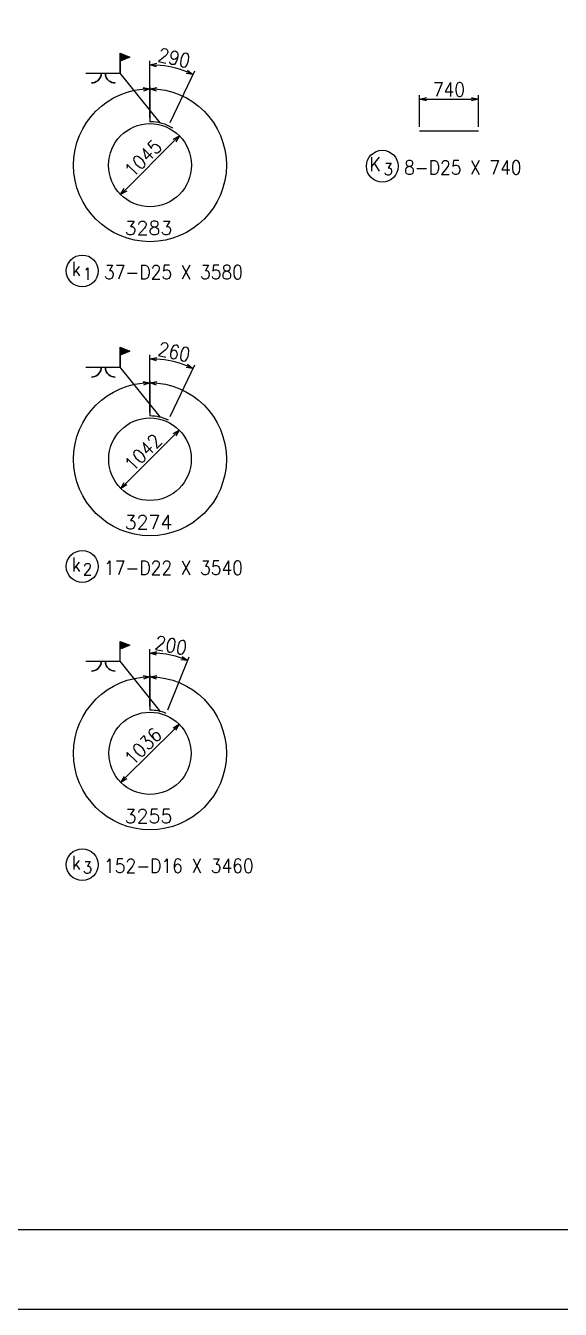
# Model space of a CAD drawing. Extents: x 92661 to 134711, y 44762 to 74462.
# Drawn here: x 108716 to 115448, y 44762 to 60916 of the extents above; entities that cross this region are included whole.
import ezdxf

# ---------------------------------------------------------------- set-up
doc = ezdxf.new("R2010")
doc.units = 0
doc.header["$LTSCALE"] = 300
doc.header["$MEASUREMENT"] = 0
doc.layers.get('0').update_dxf_attribs({"linetype": 'CONTINUOUS'})
doc.layers.get('DEFPOINTS').update_dxf_attribs({"linetype": 'CONTINUOUS'})
for name, color, linetype in [('寸法', 1, 'CONTINUOUS'), ('引き出し横', 1, 'CONTINUOUS'), ('杭主筋', 2, 'CONTINUOUS'), ('枠', 7, 'CONTINUOUS'), ('鉄筋材料', 3, 'CONTINUOUS')]:
    doc.layers.add(name, color=color, linetype=linetype)
doc.styles.add('romans', font='ROMANS.shx', dxfattribs={"width": 0.9, "bigfont": 'EXTFONT.shx'})
doc.styles.add('ｽﾀｲﾙ1', font='ROMANS.shx', dxfattribs={"bigfont": 'EXTFONT.shx'})
doc.dimstyles.new('ST-50', dxfattribs={"dimscale": 50, "dimtxt": 3.5, "dimasz": 1.7, "dimexe": 1, "dimexo": 1, "dimgap": 1, "dimtad": 0, "dimdec": 0, "dimzin": 0, "dimdsep": 46, "dimtxsty": 'romans', "dimblk": 'OPEN30', "dimcen": 1, "dimdle": 3, "dimclrd": 1, "dimclre": 1, "dimclrt": 3, "dimaunit": 1, "dimadec": 0, "dimazin": 0, "dimtfac": 1, "dimtdec": 0, "dimtix": 1, "dimtmove": 2, "dimatfit": 3, "dimldrblk": 'NONE', "dimfxl": 0, "dimtvp": 0.7, "dimtolj": 1, "dimtzin": 0, "dimarcsym": 0})

# ---------------------------------------------------------------- blocks, each defined once
blk = doc.blocks.new('_Open30')
at = {"color": 0, "lineweight": -2}
for p, q in [((-1, 0.27), (0, 0)), ((0, 0), (-1, -0.27)), ((0, 0), (-1, 0))]:
    blk.add_line(p, q, dxfattribs=at)
blk = doc.blocks.new('*D29')
at = {"layer": 'DEFPOINTS', "color": 0, "linetype": 'Continuous'}
for p in [(114416, 59991), (113676, 59591), (114416, 59591)]:
    blk.add_point(p, dxfattribs=at)
at = {"layer": '寸法', "color": 1, "linetype": 'Continuous', "lineweight": -2}
for p, q in [((113676, 59641), (113676, 60041)), ((113761, 59991), (114331, 59991)), ((114416, 59641), (114416, 60041))]:
    blk.add_line(p, q, dxfattribs=at)
at = {"layer": '寸法', "color": 1, "linetype": 'Continuous', "lineweight": -2, "xscale": 85, "yscale": 85, "zscale": 85, "rotation": 180}
blk.add_blockref('_Open30', (113676, 59991), dxfattribs=at)
at = {"layer": '寸法', "color": 1, "linetype": 'Continuous', "lineweight": -2, "xscale": 85, "yscale": 85, "zscale": 85}
blk.add_blockref('_Open30', (114416, 59991), dxfattribs=at)
at = {"layer": '寸法', "color": 3, "linetype": 'Continuous', "insert": (114046, 60113), "char_height": 175, "attachment_point": 5, "style": 'romans'}
blk.add_mtext('\\A1;740', dxfattribs=at)
blk = doc.blocks.new('_None')
blk = doc.blocks.new('*D56')
at = {"layer": 'DEFPOINTS', "color": 0, "linetype": 'Continuous'}
for p in [(110649, 56667), (110281, 56004), (110515, 55952), (110281, 55460)]:
    blk.add_point(p, dxfattribs=at)
at = {"layer": '寸法', "color": 1, "linetype": 'Continuous', "lineweight": -2}
for p, q in [((110281, 56054), (110281, 56772)), ((110536, 55997), (110844, 56646))]:
    blk.add_line(p, q, dxfattribs=at)
blk.add_arc((110281, 55460), 1263, 68.4913, 86.1417, dxfattribs=at)
at = {"layer": '寸法', "color": 1, "linetype": 'Continuous', "lineweight": -2, "xscale": 85, "yscale": 85, "zscale": 85}
for p, rotation in [((110281, 56722), 178.0708667115311), ((110822, 56600), 336.562133288609)]:
    blk.add_blockref('_Open30', p, dxfattribs=dict(at, rotation=rotation))
at = {"layer": '寸法', "color": 3, "linetype": 'Continuous', "insert": (110586, 56811), "char_height": 175, "attachment_point": 5, "rotation": 347.3165, "style": 'romans'}
blk.add_mtext('\\A1;260', dxfattribs=at)
blk = doc.blocks.new('*D57')
at = {"layer": 'DEFPOINTS', "color": 0, "linetype": 'Continuous'}
for p in [(110649, 55827), (110649, 55827), (109914, 55092)]:
    blk.add_point(p, dxfattribs=at)
at = {"layer": '寸法', "color": 1, "linetype": 'Continuous', "lineweight": -2}
blk.add_line((109974, 55152), (110589, 55767), dxfattribs=at)
at = {"layer": '寸法', "color": 1, "linetype": 'Continuous', "lineweight": -2, "xscale": 85, "yscale": 85, "zscale": 85}
for p, rotation in [((110649, 55827), 45.00000000029507), ((109914, 55092), 225.0000000002951)]:
    blk.add_blockref('_Open30', p, dxfattribs=dict(at, rotation=rotation))
at = {"layer": '寸法', "color": 3, "linetype": 'Continuous', "insert": (110195, 55546), "char_height": 175, "attachment_point": 5, "rotation": 45, "style": 'romans'}
blk.add_mtext('\\A1;1042', dxfattribs=at)
blk = doc.blocks.new('*D55')
at = {"layer": 'DEFPOINTS', "color": 0, "linetype": 'Continuous'}
for p in [(110651, 59530), (110651, 59530), (109912, 58791)]:
    blk.add_point(p, dxfattribs=at)
at = {"layer": '寸法', "color": 1, "linetype": 'Continuous', "lineweight": -2}
blk.add_line((109972, 58851), (110591, 59470), dxfattribs=at)
at = {"layer": '寸法', "color": 1, "linetype": 'Continuous', "lineweight": -2, "xscale": 85, "yscale": 85, "zscale": 85}
for p, rotation in [((110651, 59530), 45.00000000029451), ((109912, 58791), 225.0000000002945)]:
    blk.add_blockref('_Open30', p, dxfattribs=dict(at, rotation=rotation))
at = {"layer": '寸法', "color": 3, "linetype": 'Continuous', "insert": (110195, 59247), "char_height": 175, "attachment_point": 5, "rotation": 45, "style": 'romans'}
blk.add_mtext('\\A1;1045', dxfattribs=at)
blk = doc.blocks.new('*D67')
at = {"layer": 'DEFPOINTS', "color": 0, "linetype": 'Continuous'}
for p in [(110648, 52125), (110648, 52125), (109915, 51393)]:
    blk.add_point(p, dxfattribs=at)
at = {"layer": '寸法', "color": 1, "linetype": 'Continuous', "lineweight": -2}
for p, q in [((109975, 51453), (110588, 52065)), ((110612, 52161), (110612, 52161)), ((109880, 51428), (109880, 51428))]:
    blk.add_line(p, q, dxfattribs=at)
at = {"layer": '寸法', "color": 1, "linetype": 'Continuous', "lineweight": -2, "xscale": 85, "yscale": 85, "zscale": 85}
for p, rotation in [((110648, 52125), 44.99999999999943), ((109915, 51393), 224.9999999999995)]:
    blk.add_blockref('_Open30', p, dxfattribs=dict(at, rotation=rotation))
at = {"layer": '寸法', "color": 3, "linetype": 'Continuous', "insert": (110195, 51846), "char_height": 175, "attachment_point": 5, "rotation": 45, "style": 'romans'}
blk.add_mtext('\\A1;1036', dxfattribs=at)
blk = doc.blocks.new('*D66')
at = {"layer": 'DEFPOINTS', "color": 0, "linetype": 'Continuous'}
for p in [(110603, 52980), (110281, 52302), (110486, 52262), (110281, 51759)]:
    blk.add_point(p, dxfattribs=at)
at = {"layer": '寸法', "color": 1, "linetype": 'Continuous', "lineweight": -2}
for p, q in [((110281, 52352), (110281, 53071)), ((110505, 52308), (110776, 52975))]:
    blk.add_line(p, q, dxfattribs=at)
blk.add_arc((110281, 51759), 1263, 71.7363, 86.1417, dxfattribs=at)
at = {"layer": '寸法', "color": 1, "linetype": 'Continuous', "lineweight": -2, "xscale": 85, "yscale": 85, "zscale": 85}
for p, rotation in [((110281, 53021), 178.070866711526), ((110757, 52928), 339.8071332885508)]:
    blk.add_blockref('_Open30', p, dxfattribs=dict(at, rotation=rotation))
at = {"layer": '寸法', "color": 3, "linetype": 'Continuous', "insert": (110547, 53118), "char_height": 175, "attachment_point": 5, "rotation": 348.939, "style": 'romans'}
blk.add_mtext('\\A1;200', dxfattribs=at)
blk = doc.blocks.new('*D89')
at = {"layer": 'DEFPOINTS', "color": 0, "linetype": 'Continuous'}
for p in [(110649, 60368), (110281, 59705), (110515, 59652), (110281, 59160)]:
    blk.add_point(p, dxfattribs=at)
at = {"layer": '寸法', "color": 1, "linetype": 'Continuous', "lineweight": -2}
for p, q in [((110281, 59755), (110281, 60473)), ((110536, 59697), (110844, 60346))]:
    blk.add_line(p, q, dxfattribs=at)
blk.add_arc((110281, 59160), 1263, 68.4913, 86.1417, dxfattribs=at)
at = {"layer": '寸法', "color": 1, "linetype": 'Continuous', "lineweight": -2, "xscale": 85, "yscale": 85, "zscale": 85}
for p, rotation in [((110281, 60423), 178.0708667115296), ((110822, 60301), 336.5621332886075)]:
    blk.add_blockref('_Open30', p, dxfattribs=dict(at, rotation=rotation))
at = {"layer": '寸法', "color": 3, "linetype": 'Continuous', "insert": (110586, 60511), "char_height": 175, "attachment_point": 5, "rotation": 347.3165, "style": 'romans'}
blk.add_mtext('\\A1;290', dxfattribs=at)

msp = doc.modelspace()

# ---------------------------------------------------------------- linework, layer by layer
at = {"layer": '寸法', "linetype": 'Continuous'}
for p, q in [((110281.46251, 60147.79025), (110281.46251, 59707.79025)), ((110281.46251, 56447.08862), (110281.46251, 56007.08862)), ((110281.46251, 52746.38698), (110281.46251, 52306.38698))]:
    msp.add_line(p, q, dxfattribs=at)
for centre in [(110281.46251, 59160.29025), (110281.46251, 55459.58862), (110281.46251, 51758.88698)]:
    msp.add_circle(centre, 962.5, dxfattribs=at)
at = {"layer": '引き出し横', "color": 1, "linetype": 'Continuous'}
for p, q in [((109904.51452, 60469.5941), (109904.51452, 60569.5941)), ((109904.51452, 60569.5941), (110029.51452, 60519.5941)), ((109904.51452, 60551.9191), (109917.13952, 60564.5441)), ((109904.51452, 60534.23785), (109929.77077, 60559.4941)), ((109904.51452, 60516.56285), (109942.39577, 60554.4441)), ((109904.51452, 60498.8816), (109955.02077, 60549.3941)), ((109904.51452, 60481.2066), (109967.64577, 60544.33785)), ((110029.51452, 60519.5941), (109904.51452, 60469.5941)), ((109914.62702, 60473.63785), (109980.27702, 60539.28785)), ((109944.08952, 60485.42535), (109992.90202, 60534.23785)), ((109973.55202, 60497.2066), (110005.52702, 60529.18785)), ((110003.01452, 60508.9941), (110018.15827, 60524.13785)), ((110409.10952, 59692.6641), (109904.51452, 60319.5941)), ((109904.51452, 56868.89247), (110029.51452, 56818.89247)), ((109904.51452, 56768.89247), (109904.51452, 56868.89247)), ((109904.51452, 56851.21747), (109917.13952, 56863.84247)), ((109904.51452, 56833.53622), (109929.77077, 56858.79247)), ((109904.51452, 56815.86122), (109942.39577, 56853.74247)), ((109904.51452, 56798.17997), (109955.02077, 56848.69247)), ((109904.51452, 56780.50497), (109967.64577, 56843.63622)), ((110029.51452, 56818.89247), (109904.51452, 56768.89247)), ((109914.62702, 56772.93622), (109980.27702, 56838.58622)), ((109944.08952, 56784.72372), (109992.90202, 56833.53622)), ((109973.55202, 56796.50497), (110005.52702, 56828.48622)), ((110003.01452, 56808.29247), (110018.15827, 56823.43622)), ((110409.10952, 55991.96247), (109904.51452, 56618.89247)), ((109904.51452, 53068.19083), (109904.51452, 53168.19083)), ((109904.51452, 53168.19083), (110029.51452, 53118.19083)), ((109904.51452, 53150.51583), (109917.13952, 53163.14083)), ((109904.51452, 53132.83458), (109929.77077, 53158.09083)), ((109904.51452, 53115.15958), (109942.39577, 53153.04083)), ((109904.51452, 53097.47833), (109955.02077, 53147.99083)), ((109904.51452, 53079.80333), (109967.64577, 53142.93458)), ((110029.51452, 53118.19083), (109904.51452, 53068.19083)), ((109914.62702, 53072.23458), (109980.27702, 53137.88458)), ((109944.08952, 53084.02208), (109992.90202, 53132.83458)), ((109973.55202, 53095.80333), (110005.52702, 53127.78458)), ((110003.01452, 53107.59083), (110018.15827, 53122.73458)), ((110409.10952, 52291.26083), (109904.51452, 52918.19083))]:
    msp.add_line(p, q, dxfattribs=at)
at = {"layer": '引き出し横', "color": 1, "linetype": 'Continuous', "flags": 128}
for points in [[(109471.78452, 60319.5941), (109667.90452, 60319.5941), (109666.00452, 60297.8891), (109660.36452, 60276.8391), (109651.15452, 60257.0941), (109638.65952, 60239.2441), (109623.24952, 60223.8391), (109605.40452, 60211.3391), (109585.65452, 60202.1291), (109564.60952, 60196.4941), (109542.90452, 60194.5941), (109564.60952, 60196.4941), (109585.65452, 60202.1291), (109605.40452, 60211.3391), (109623.24952, 60223.8391), (109638.65952, 60239.2441), (109651.15452, 60257.0941), (109660.36452, 60276.8391), (109666.00452, 60297.8891), (109667.90452, 60319.5941), (109717.90452, 60319.5941), (109719.80452, 60297.8891), (109725.43952, 60276.8391), (109734.64952, 60257.0941), (109747.14952, 60239.2441), (109762.55452, 60223.8391), (109780.40452, 60211.3391), (109800.14952, 60202.1291), (109821.19952, 60196.4941), (109842.90452, 60194.5941), (109821.19952, 60196.4941), (109800.14952, 60202.1291), (109780.40452, 60211.3391), (109762.55452, 60223.8391), (109747.14952, 60239.2441), (109734.64952, 60257.0941), (109725.43952, 60276.8391), (109719.80452, 60297.8891), (109717.90452, 60319.5941), (109904.51452, 60319.5941), (109904.51452, 60469.5941)], [(109904.51452, 60469.5941), (109904.51452, 60469.5941), (109904.51452, 60319.5941)], [(109471.78452, 56618.89247), (109667.90452, 56618.89247), (109666.00452, 56597.18747), (109660.36452, 56576.13747), (109651.15452, 56556.39247), (109638.65952, 56538.54247), (109623.24952, 56523.13747), (109605.40452, 56510.63747), (109585.65452, 56501.42747), (109564.60952, 56495.79247), (109542.90452, 56493.89247), (109564.60952, 56495.79247), (109585.65452, 56501.42747), (109605.40452, 56510.63747), (109623.24952, 56523.13747), (109638.65952, 56538.54247), (109651.15452, 56556.39247), (109660.36452, 56576.13747), (109666.00452, 56597.18747), (109667.90452, 56618.89247), (109717.90452, 56618.89247), (109719.80452, 56597.18747), (109725.43952, 56576.13747), (109734.64952, 56556.39247), (109747.14952, 56538.54247), (109762.55452, 56523.13747), (109780.40452, 56510.63747), (109800.14952, 56501.42747), (109821.19952, 56495.79247), (109842.90452, 56493.89247), (109821.19952, 56495.79247), (109800.14952, 56501.42747), (109780.40452, 56510.63747), (109762.55452, 56523.13747), (109747.14952, 56538.54247), (109734.64952, 56556.39247), (109725.43952, 56576.13747), (109719.80452, 56597.18747), (109717.90452, 56618.89247), (109904.51452, 56618.89247), (109904.51452, 56768.89247)], [(109904.51452, 56768.89247), (109904.51452, 56768.89247), (109904.51452, 56618.89247)], [(109471.78452, 52918.19083), (109667.90452, 52918.19083), (109666.00452, 52896.48583), (109660.36452, 52875.43583), (109651.15452, 52855.69083), (109638.65952, 52837.84083), (109623.24952, 52822.43583), (109605.40452, 52809.93583), (109585.65452, 52800.72583), (109564.60952, 52795.09083), (109542.90452, 52793.19083), (109564.60952, 52795.09083), (109585.65452, 52800.72583), (109605.40452, 52809.93583), (109623.24952, 52822.43583), (109638.65952, 52837.84083), (109651.15452, 52855.69083), (109660.36452, 52875.43583), (109666.00452, 52896.48583), (109667.90452, 52918.19083), (109717.90452, 52918.19083), (109719.80452, 52896.48583), (109725.43952, 52875.43583), (109734.64952, 52855.69083), (109747.14952, 52837.84083), (109762.55452, 52822.43583), (109780.40452, 52809.93583), (109800.14952, 52800.72583), (109821.19952, 52795.09083), (109842.90452, 52793.19083), (109821.19952, 52795.09083), (109800.14952, 52800.72583), (109780.40452, 52809.93583), (109762.55452, 52822.43583), (109747.14952, 52837.84083), (109734.64952, 52855.69083), (109725.43952, 52875.43583), (109719.80452, 52896.48583), (109717.90452, 52918.19083), (109904.51452, 52918.19083), (109904.51452, 53068.19083)]]:
    msp.add_lwpolyline(points, dxfattribs=at)
at = {"layer": '杭主筋', "linetype": 'Continuous'}
msp.add_line((113676.24077, 59590.58539), (114416.24077, 59590.58539), dxfattribs=at)
for centre, radius in [((110281.46251, 59160.29025), 522.5), ((110281.46251, 55459.58862), 519.5), ((110281.46251, 51758.88698), 518)]:
    msp.add_circle(centre, radius, dxfattribs=at)
for centre, radius, start in [((110281.46251, 59160.29025), 547.5, 58.19947166), ((110281.46251, 55459.58862), 544.5, 64.633), ((110281.46251, 51758.88698), 543, 67.878)]:
    msp.add_arc(centre, radius, start, 90, dxfattribs=at)
at = {"layer": '枠', "color": 1, "linetype": 'Continuous', "flags": 128}
msp.add_lwpolyline([(92660.61285, 74461.94194), (92660.61285, 44761.94194), (134710.61285, 44761.94194), (134710.61285, 74461.94194), (92660.61285, 74461.94194)], dxfattribs=at)
at = {"layer": '枠', "color": 2, "linetype": 'Continuous', "flags": 128}
msp.add_lwpolyline([(94160.61285, 45761.94194), (94160.61285, 73461.94194), (133710.61285, 73461.94194), (133710.61285, 45761.94194), (94160.61285, 45761.94194)], dxfattribs=at)
at = {"layer": '鉄筋材料', "color": 1, "linetype": 'Continuous'}
for centre in [(113206.14694, 59147.51199), (109427.88483, 57829.56118), (109427.88483, 54110.34417), (109427.88483, 50357.92614)]:
    msp.add_circle(centre, 200, dxfattribs=at)

# ---------------------------------------------------------------- block references
at = {"layer": '寸法', "color": 1, "linetype": 'Continuous', "xscale": 84.99999999999788, "yscale": 85, "zscale": 85}
for p, rotation in [((110281.46251, 60122.79025), 4.598327945817533), ((110281.46251, 60122.79025), 175.4016720541825), ((110281.46251, 56422.08862), 4.598327945817533), ((110281.46251, 56422.08862), 175.4016720541825), ((110281.46251, 52721.38698), 4.598327945817533), ((110281.46251, 52721.38698), 175.4016720541825)]:
    msp.add_blockref('_Open30', p, dxfattribs=dict(at, rotation=rotation))

# ---------------------------------------------------------------- texts
at = {"layer": '寸法', "color": 3, "style": 'ｽﾀｲﾙ1'}
for s, p in [('3283', (109962.7601, 58282.28541)), ('3274', (109962.7601, 54581.58378)), ('3255', (109962.7601, 50880.88214))]:
    msp.add_text(s, height=175, dxfattribs=at).set_placement(p)
at = {"layer": '鉄筋材料', "color": 3, "style": 'ｽﾀｲﾙ1', "width": 0.9}
for s, height, p in [('K', 175, (113044.21183, 59085.01199)), ('3', 150, (113224.00224, 59033.98508)), ('k', 175, (109293.40725, 57767.06118)), ('1', 150, (109436.77992, 57718.43516)), ('k', 175, (109293.40725, 54047.84417)), ('2', 150, (109436.77992, 53999.21814)), ('k', 175, (109293.40725, 50295.42614)), ('3', 150, (109436.77992, 50246.80011))]:
    msp.add_text(s, height=height, dxfattribs=at).set_placement(p)
at = {"layer": '鉄筋材料', "style": 'romans', "width": 0.9}
for s, p in [('8-D25 X 740', (113481.14694, 59043.65889)), ('37-D25 X 3580', (109702.88483, 57725.70808)), ('17-D22 X 3540', (109702.88483, 54006.49107)), ('152-D16 X 3460', (109702.88483, 50254.07304))]:
    msp.add_text(s, height=175, dxfattribs=at).set_placement(p)

# ---------------------------------------------------------------- dimensions: what is measured, and where the dimension line sits
at = {"layer": '寸法', "linetype": 'Continuous'}
for base, center, p1, p2, text, picture, middle in [((110648.71296, 60368.19478), (110281.46251, 59160.29025), (110514.73436, 59652.29075), (110281.46251, 59704.79025), '290', '*D89', (110585.5604, 60511.49322)), ((110648.71296, 56667.49315), (110281.46251, 55459.58862), (110514.73436, 55951.58912), (110281.46251, 56004.08862), '260', '*D56', (110585.5604, 56810.79159)), ((110602.85485, 52979.7937), (110281.46251, 51758.88698), (110485.94545, 52261.91355), (110281.46251, 52301.88698), '200', '*D66', (110547.18027, 53118.1585))]:
    dim = msp.add_angular_dim_3p(base=base, center=center, p1=p1, p2=p2, text=text, dimstyle='ST-50', dxfattribs=at)
    dim.commit()
    dim.dimension.update_dxf_attribs({"geometry": picture, "text_midpoint": middle})
dim = msp.add_linear_dim(base=(114416.24077, 59990.58539), p1=(113676.24077, 59590.58539), p2=(114416.24077, 59590.58539), dimstyle='ST-50', dxfattribs=at)
dim.commit()
dim.dimension.update_dxf_attribs({"geometry": '*D29', "text_midpoint": (114046.24077, 60113.08539)})
dim = msp.add_aligned_dim(p1=(109911.99922, 58790.82696), p2=(110650.9258, 59529.75354), distance=0, dimstyle='ST-50', dxfattribs=at)
dim.commit()
dim.dimension.update_dxf_attribs({"geometry": '*D55', "text_midpoint": (110194.84193, 59246.91083)})
for p1, p2, text, picture, middle in [((109914.12054, 55092.24664), (110648.80448, 55826.93059), '1042', '*D57', (110194.84193, 55546.2092)), ((109915.1812, 51392.60567), (110647.74382, 52125.16829), '1036', '*D67', (110194.84193, 51845.50756))]:
    dim = msp.add_aligned_dim(p1=p1, p2=p2, distance=0, text=text, dimstyle='ST-50', dxfattribs=at)
    dim.commit()
    dim.dimension.update_dxf_attribs({"geometry": picture, "text_midpoint": middle})

doc.saveas('drawing.dxf')
